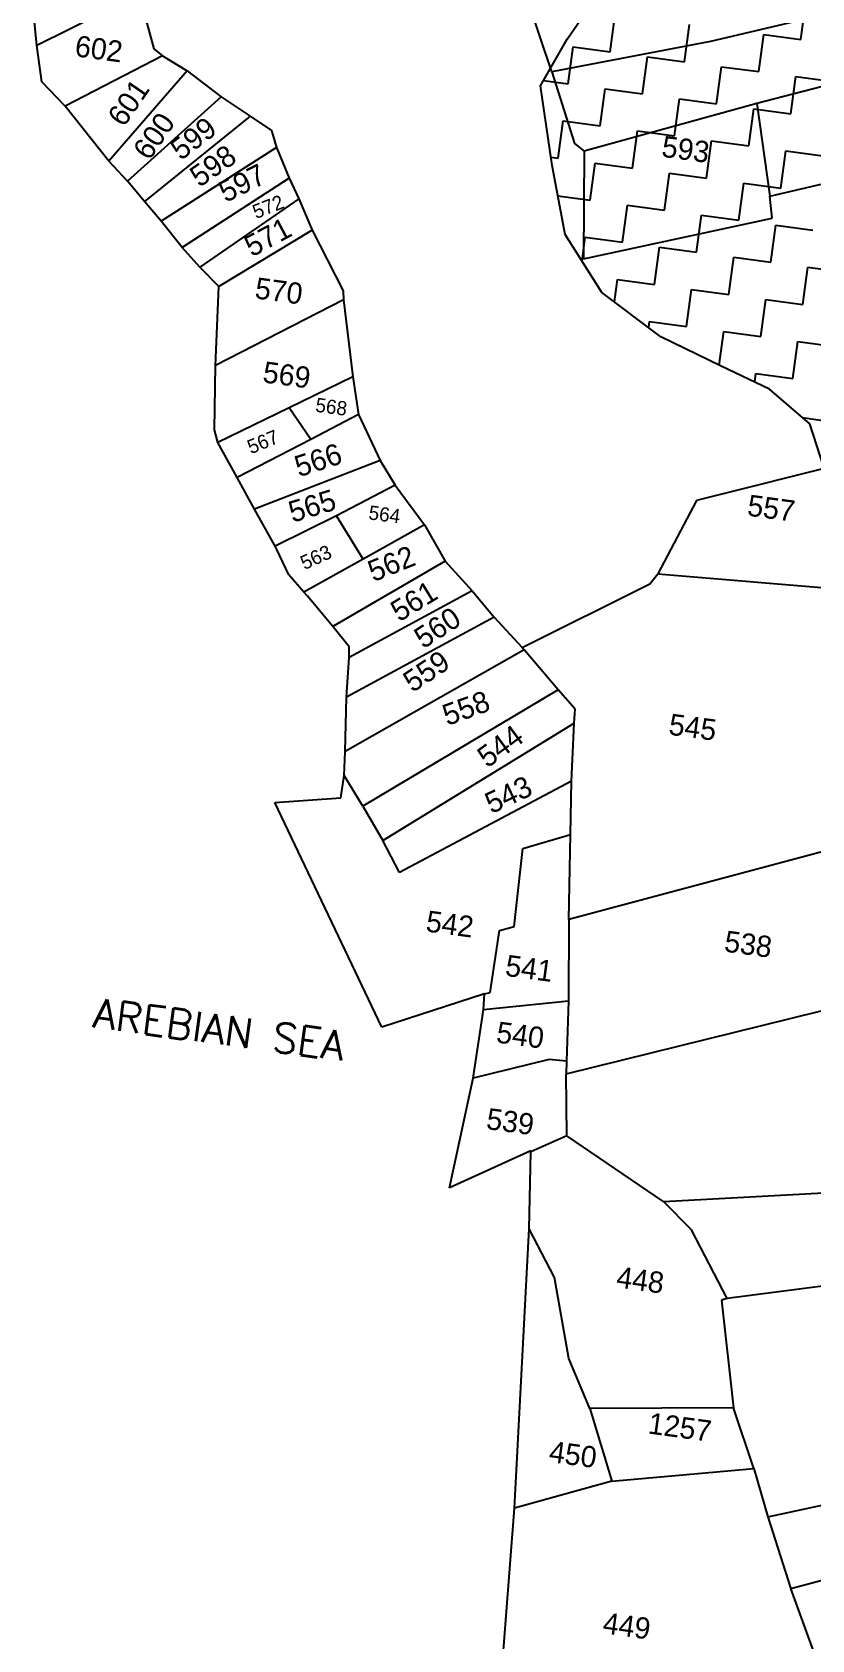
# Model space of a CAD drawing. Header units: metres. Extents: x 313073 to 315646, y 1903695 to 1906857.
# Drawn here: x 313228.5 to 313392.4, y 1904833.5 to 1905171.3 of the extents above; entities that cross this region are included whole.
import ezdxf

# ---------------------------------------------------------------- set-up
doc = ezdxf.new("R2010")
doc.units = ezdxf.units.M
for name, color, linetype in [('POLY_HATCH', 12, 'Continuous'), ('POLY_PARCEL', 6, 'Continuous'), ('POLY_WATER', 4, 'Continuous'), ('TEXT_MAPOUT', 7, 'Continuous'), ('TEXT_PARCEL', 7, 'Continuous')]:
    doc.layers.add(name, color=color, linetype=linetype)
doc.styles.get("Standard").update_dxf_attribs({"font": 'simplex.shx'})
doc.styles.add('TEXT_MAP', font='')
doc.styles.get('TEXT_MAP').set_extended_font_data('Kruti Dev 050')

msp = doc.modelspace()

# ---------------------------------------------------------------- linework, layer by layer
at = {"layer": 'POLY_HATCH'}
for p, q in [((313340.93, 1905169.87), (313347.83, 1905179.92)), ((313335.33, 1905160.07), (313340.93, 1905169.87)), ((313337.78, 1905143.34), (313335.33, 1905160.07)), ((313340.54, 1905128.86), (313337.78, 1905143.34)), ((313348.2, 1905116.64), (313340.54, 1905128.86)), ((313360.65, 1905107.34), (313348.2, 1905116.64)), ((313373.31, 1905101.14), (313360.65, 1905107.34)), ((313383.43, 1905096.33), (313373.31, 1905101.14)), ((313391.96, 1905089.02), (313383.43, 1905096.33)), ((313395.57, 1905077.77), (313391.96, 1905089.02))]:
    msp.add_line(p, q, dxfattribs=at)
at = {"layer": 'POLY_HATCH', "linetype": 'Continuous'}
for p, q in [((313390.05, 1905169.79), (313391.1, 1905177.59)), ((313350, 1905167.24), (313351.05, 1905175.04)), ((313365.6, 1905165.14), (313366.65, 1905172.94)), ((313381.2, 1905163.05), (313382.25, 1905170.84)), ((313382.25, 1905170.84), (313390.05, 1905169.79)), ((313341.15, 1905160.49), (313342.2, 1905168.29)), ((313342.2, 1905168.29), (313350, 1905167.24)), ((313356.75, 1905158.39), (313357.8, 1905166.19)), ((313357.8, 1905166.19), (313365.6, 1905165.14)), ((313372.35, 1905156.3), (313373.4, 1905164.09)), ((313373.4, 1905164.09), (313381.2, 1905163.05)), ((313335.97, 1905161.19), (313341.15, 1905160.49)), ((313387.95, 1905154.2), (313389, 1905162)), ((313389, 1905162), (313396.8, 1905160.95)), ((313347.9, 1905151.64), (313348.95, 1905159.44)), ((313348.95, 1905159.44), (313356.75, 1905158.39)), ((313363.5, 1905149.55), (313364.55, 1905157.35)), ((313364.55, 1905157.35), (313372.35, 1905156.3)), ((313379.1, 1905147.45), (313380.15, 1905155.25)), ((313380.15, 1905155.25), (313387.95, 1905154.2)), ((313339.05, 1905144.9), (313340.1, 1905152.69)), ((313340.1, 1905152.69), (313347.9, 1905151.64)), ((313354.65, 1905142.8), (313355.7, 1905150.6)), ((313355.7, 1905150.6), (313363.5, 1905149.55)), ((313370.25, 1905140.7), (313371.3, 1905148.5)), ((313371.3, 1905148.5), (313379.1, 1905147.45)), ((313337.52, 1905145.1), (313339.05, 1905144.9)), ((313345.8, 1905136.05), (313346.85, 1905143.85)), ((313346.85, 1905143.85), (313354.65, 1905142.8)), ((313385.85, 1905138.6), (313386.9, 1905146.4)), ((313386.9, 1905146.4), (313394.7, 1905145.35)), ((313361.4, 1905133.95), (313362.45, 1905141.75)), ((313362.45, 1905141.75), (313370.25, 1905140.7)), ((313338.99, 1905136.96), (313345.8, 1905136.05)), ((313377, 1905131.85), (313378.05, 1905139.65)), ((313378.05, 1905139.65), (313385.85, 1905138.6)), ((313352.55, 1905127.2), (313353.6, 1905135)), ((313353.6, 1905135), (313361.4, 1905133.95)), ((313368.15, 1905125.1), (313369.2, 1905132.9)), ((313369.2, 1905132.9), (313377, 1905131.85)), ((313383.75, 1905123), (313384.8, 1905130.8)), ((313384.8, 1905130.8), (313392.6, 1905129.75)), ((313344.08, 1905123.22), (313344.75, 1905128.25)), ((313344.75, 1905128.25), (313352.55, 1905127.2)), ((313359.3, 1905118.35), (313360.35, 1905126.15)), ((313360.35, 1905126.15), (313368.15, 1905125.1)), ((313374.9, 1905116.25), (313375.95, 1905124.05)), ((313375.95, 1905124.05), (313383.75, 1905123)), ((313390.5, 1905114.15), (313391.55, 1905121.95)), ((313391.55, 1905121.95), (313399.35, 1905120.9)), ((313350.86, 1905114.65), (313351.5, 1905119.4)), ((313351.5, 1905119.4), (313359.3, 1905118.35)), ((313366.05, 1905109.5), (313367.1, 1905117.3)), ((313367.1, 1905117.3), (313374.9, 1905116.25)), ((313381.65, 1905107.4), (313382.7, 1905115.2)), ((313382.7, 1905115.2), (313390.5, 1905114.15)), ((313358.08, 1905109.26), (313358.25, 1905110.55)), ((313358.25, 1905110.55), (313366.05, 1905109.5)), ((313372.89, 1905101.34), (313373.85, 1905108.45)), ((313373.85, 1905108.45), (313381.65, 1905107.4)), ((313388.4, 1905098.55), (313389.45, 1905106.35)), ((313389.45, 1905106.35), (313397.25, 1905105.3)), ((313380.36, 1905097.79), (313380.6, 1905099.6)), ((313380.6, 1905099.6), (313388.4, 1905098.55)), ((313390.43, 1905090.34), (313395.15, 1905089.7))]:
    msp.add_line(p, q, dxfattribs=at)
at = {"layer": 'POLY_PARCEL'}
for p, q in [((313250.98, 1905179.23), (313229.47, 1905168.52)), ((313250.98, 1905179.23), (313254.09, 1905167.81)), ((313337.7, 1905163.03), (313332.71, 1905177.99)), ((313392.23, 1905174.33), (313371.09, 1905169.41)), ((313254.09, 1905167.81), (313255.9, 1905166.4)), ((313371.09, 1905169.41), (313337.7, 1905163.03)), ((313255.9, 1905166.4), (313235.42, 1905155.77)), ((313255.9, 1905166.4), (313261.12, 1905163.22)), ((313261.12, 1905163.22), (313244.63, 1905144.22)), ((313261.12, 1905163.22), (313268.21, 1905157.74)), ((313337.7, 1905163.03), (313342.47, 1905147.97)), ((313405.2, 1905162.66), (313380.8, 1905156.39)), ((313268.21, 1905157.74), (313248.54, 1905140.02)), ((313268.21, 1905157.74), (313274.31, 1905153.69)), ((313274.31, 1905153.69), (313252.09, 1905135.76)), ((313274.31, 1905153.69), (313278.79, 1905150.67)), ((313380.8, 1905156.39), (313344.5, 1905146.37)), ((313380.8, 1905156.39), (313383.54, 1905136.88)), ((313278.79, 1905150.67), (313279.84, 1905147.12)), ((313279.84, 1905147.12), (313255.65, 1905131.62)), ((313279.84, 1905147.12), (313282.5, 1905140.65)), ((313342.47, 1905147.97), (313344.5, 1905146.37)), ((313344.5, 1905146.37), (313344.38, 1905123.73)), ((313383.54, 1905136.88), (313416.61, 1905144.68)), ((313282.5, 1905140.65), (313260.04, 1905126.12)), ((313282.5, 1905140.65), (313284.56, 1905136.32)), ((313384.04, 1905132.24), (313383.54, 1905136.88)), ((313284.56, 1905136.32), (313263.72, 1905121.96)), ((313284.56, 1905136.32), (313287.39, 1905129.76)), ((313287.39, 1905129.76), (313267.74, 1905117.87)), ((313287.39, 1905129.76), (313293.84, 1905116.96)), ((313344.38, 1905123.73), (313384.04, 1905132.24)), ((313293.84, 1905116.96), (313293.94, 1905115.07)), ((313293.94, 1905115.07), (313267.03, 1905101.33)), ((313293.94, 1905115.07), (313295.89, 1905098.93)), ((313295.89, 1905098.93), (313282.53, 1905092.38)), ((313295.89, 1905098.93), (313297.06, 1905091.01)), ((313282.53, 1905092.38), (313267.56, 1905085.13)), ((313287.06, 1905085.78), (313282.53, 1905092.38)), ((313297.06, 1905091.01), (313287.06, 1905085.78)), ((313297.06, 1905091.01), (313301.64, 1905081.34)), ((313287.06, 1905085.78), (313271.59, 1905077.76)), ((313301.64, 1905081.34), (313275.27, 1905071.12)), ((313301.64, 1905081.34), (313304.77, 1905076.16)), ((313401.91, 1905081.41), (313368.12, 1905072.96)), ((313304.77, 1905076.16), (313292.48, 1905069.7)), ((313304.77, 1905076.16), (313310.94, 1905067.81)), ((313368.12, 1905072.96), (313359.99, 1905057.54)), ((313292.48, 1905069.7), (313279.55, 1905063.37)), ((313298.06, 1905060.59), (313292.48, 1905069.7)), ((313310.94, 1905067.81), (313298.06, 1905060.59)), ((313310.94, 1905067.81), (313315.32, 1905060.16)), ((313298.06, 1905060.59), (313285.61, 1905053.67)), ((313315.32, 1905060.16), (313291.7, 1905046.48)), ((313315.32, 1905060.16), (313321.01, 1905053.93)), ((313358.29, 1905055.41), (313359.99, 1905057.54)), ((313359.99, 1905057.54), (313398.56, 1905054.29)), ((313321.01, 1905053.93), (313295.15, 1905039.92)), ((313321.01, 1905053.93), (313325.63, 1905048.43)), ((313331.52, 1905042.02), (313358.29, 1905055.41)), ((313325.63, 1905048.43), (313294.56, 1905031.6)), ((313325.63, 1905048.43), (313331.52, 1905042.02)), ((313331.52, 1905042.02), (313331.94, 1905041.56)), ((313331.94, 1905041.56), (313294.27, 1905020.17)), ((313339.07, 1905033.13), (313331.94, 1905041.56)), ((313339.07, 1905033.13), (313298.03, 1905008.7)), ((313342.62, 1905029.11), (313339.07, 1905033.13)), ((313342.41, 1905026.12), (313342.62, 1905029.11)), ((313302.19, 1905001.5), (313342.41, 1905026.12)), ((313341.85, 1905013.96), (313342.41, 1905026.12)), ((313298.03, 1905008.7), (313294.09, 1905015.17)), ((313341.85, 1905013.96), (313305.74, 1904994.76)), ((313341.65, 1905002.75), (313341.85, 1905013.96)), ((313298.03, 1905008.7), (313302.19, 1905001.5)), ((313424.75, 1905007.25), (313341.3, 1904984.89)), ((313305.74, 1904994.76), (313302.19, 1905001.5)), ((313331.6, 1904999.82), (313341.65, 1905002.75)), ((313341.3, 1904984.89), (313341.65, 1905002.75)), ((313329.78, 1904983.44), (313331.6, 1904999.82)), ((313341.3, 1904984.89), (313341.19, 1904967.75)), ((313324.78, 1904969.57), (313326.69, 1904982.58)), ((313326.69, 1904982.58), (313329.78, 1904983.44)), ((313341.19, 1904967.75), (313323.39, 1904965.88)), ((313323.55, 1904969.3), (313324.78, 1904969.57)), ((313340.71, 1904952.49), (313415.53, 1904970.92)), ((313341.19, 1904967.75), (313340.8, 1904955.09)), ((313337.18, 1904955.48), (313321.16, 1904951.52)), ((313340.8, 1904955.09), (313337.18, 1904955.48)), ((313340.8, 1904955.09), (313340.71, 1904952.49)), ((313340.88, 1904939.4), (313340.71, 1904952.49)), ((313340.88, 1904939.4), (313333.29, 1904936.09)), ((313361.27, 1904925.58), (313340.88, 1904939.4)), ((313438.39, 1904929.77), (313361.27, 1904925.58)), ((313367.09, 1904919.68), (313361.27, 1904925.58)), ((313338.31, 1904909.64), (313332.96, 1904919.92)), ((313374.56, 1904905.24), (313367.09, 1904919.68)), ((313437.62, 1904913.36), (313374.56, 1904905.24)), ((313341.28, 1904892.62), (313338.31, 1904909.64)), ((313374.56, 1904905.24), (313373.4, 1904904.92)), ((313373.4, 1904904.92), (313375.88, 1904882.28)), ((313345.72, 1904882.14), (313341.28, 1904892.62)), ((313375.88, 1904882.28), (313345.72, 1904882.14)), ((313345.72, 1904882.14), (313350.33, 1904866.85)), ((313380.14, 1904869.53), (313375.88, 1904882.28)), ((313383.13, 1904859.35), (313466.54, 1904877.6)), ((313387.92, 1904844.33), (313486.55, 1904870.62)), ((313350.33, 1904866.85), (313329.88, 1904861.21)), ((313350.33, 1904866.85), (313380.14, 1904869.53)), ((313380.14, 1904869.53), (313383.13, 1904859.35)), ((313383.13, 1904859.35), (313387.87, 1904844.46)), ((313387.87, 1904844.46), (313387.92, 1904844.33)), ((313394.39, 1904826.61), (313387.92, 1904844.33))]:
    msp.add_line(p, q, dxfattribs=at)
at = {"layer": 'POLY_WATER'}
for p, q in [((313229.47, 1905168.52), (313228.51, 1905178.63)), ((313230.53, 1905160.88), (313229.47, 1905168.52)), ((313235.42, 1905155.77), (313230.53, 1905160.88)), ((313244.63, 1905144.22), (313235.42, 1905155.77)), ((313248.54, 1905140.02), (313244.63, 1905144.22)), ((313252.09, 1905135.76), (313248.54, 1905140.02)), ((313255.65, 1905131.62), (313252.09, 1905135.76)), ((313260.04, 1905126.12), (313255.65, 1905131.62)), ((313263.72, 1905121.96), (313260.04, 1905126.12)), ((313267.74, 1905117.87), (313263.72, 1905121.96)), ((313267.03, 1905101.33), (313267.74, 1905117.87)), ((313266.85, 1905087.76), (313267.03, 1905101.33)), ((313267.56, 1905085.13), (313266.85, 1905087.76)), ((313271.59, 1905077.76), (313267.56, 1905085.13)), ((313275.27, 1905071.12), (313271.59, 1905077.76)), ((313279.55, 1905063.37), (313275.27, 1905071.12)), ((313279.94, 1905062.66), (313279.55, 1905063.37)), ((313282.44, 1905057.3), (313279.94, 1905062.66)), ((313285.61, 1905053.67), (313282.44, 1905057.3)), ((313286.35, 1905052.81), (313285.61, 1905053.67)), ((313291.7, 1905046.48), (313286.35, 1905052.81)), ((313295.16, 1905042.18), (313291.7, 1905046.48)), ((313295.15, 1905039.92), (313295.16, 1905042.18)), ((313294.56, 1905031.6), (313295.15, 1905039.92)), ((313294.27, 1905020.17), (313294.56, 1905031.6)), ((313294.09, 1905015.17), (313294.27, 1905020.17)), ((313293.35, 1905010.45), (313294.09, 1905015.17)), ((313279.53, 1905009.46), (313293.35, 1905010.45)), ((313302.03, 1904962.26), (313279.53, 1905009.46)), ((313323.55, 1904969.3), (313302.03, 1904962.26)), ((313323.39, 1904965.88), (313323.55, 1904969.3)), ((313321.16, 1904951.52), (313323.39, 1904965.88)), ((313316.19, 1904928.48), (313321.16, 1904951.52)), ((313333.29, 1904936.31), (313316.19, 1904928.48)), ((313332.96, 1904919.92), (313333.29, 1904936.09)), ((313333.29, 1904936.09), (313333.29, 1904936.31)), ((313329.88, 1904861.21), (313332.96, 1904919.92)), ((313325.89, 1904809.61), (313329.88, 1904861.21))]:
    msp.add_line(p, q, dxfattribs=at)

# ---------------------------------------------------------------- texts
at = {"layer": 'TEXT_MAPOUT'}
msp.add_text('AREBIAN SEA', height=6.1966, rotation=352.335, dxfattribs=at).set_placement((313241.05, 1904962.29))
at = {"layer": 'TEXT_PARCEL', "style": 'TEXT_MAP'}
for s, height, rotation, p in [('602', 4.462, 352.335, (313237.31, 1905166.3)), ('601', 4.462, 55.4555, (313247.77, 1905151.21)), ('600', 4.462, 55.4555, (313253.11, 1905144.17)), ('599', 4.462, 37.3132, (313259.76, 1905144.24)), ('598', 4.462, 34.7685, (313263.67, 1905138.61)), ('593', 4.462, 352.335, (313360.63, 1905145.19)), ('597', 4.462, 26.3919, (313269.17, 1905135.45)), ('572', 2.974, 21.5681, (313275.56, 1905132.06)), ('571', 4.462, 28.1519, (313274.68, 1905124)), ('570', 4.462, 352.335, (313275.14, 1905115.43)), ('569', 4.462, 352.335, (313276.8, 1905097.78)), ('568', 2.974, 352.335, (313287.91, 1905091.61)), ('567', 2.974, 22.3876, (313274.5, 1905082.63)), ('566', 4.462, 17.9602, (313284.56, 1905077.79)), ('565', 4.462, 16.7625, (313283.22, 1905068.25)), ('557', 4.462, 352.335, (313378.62, 1905069.78)), ('564', 2.974, 352.335, (313299.08, 1905068.99)), ('563', 2.974, 24.4707, (313285.74, 1905058.28)), ('562', 4.462, 21.9085, (313300.21, 1905055.76)), ('561', 4.462, 31.4075, (313305.64, 1905047.31)), ('560', 4.462, 32.9147, (313310.69, 1905041.65)), ('559', 4.462, 33.737, (313308.43, 1905032.46)), ('558', 4.462, 19.9144, (313315.76, 1905025.54)), ('544', 4.462, 36.1898, (313324.18, 1905016.6)), ('545', 4.462, 352.335, (313362.11, 1905023.76)), ('543', 4.462, 25.0504, (313325.02, 1905007.01)), ('542', 4.462, 352.335, (313311.08, 1904982.39)), ('538', 4.462, 352.335, (313373.78, 1904978.17)), ('541', 4.462, 352.335, (313327.76, 1904973.08)), ('540', 4.462, 352.335, (313325.87, 1904959.06)), ('539', 4.462, 352.335, (313323.77, 1904940.88)), ('448', 4.462, 352.335, (313351.1, 1904907.6)), ('1257', 4.462, 352.335, (313357.77, 1904876.9)), ('450', 4.462, 352.335, (313336.95, 1904870.93)), ('449', 4.462, 352.335, (313348.25, 1904834.91))]:
    msp.add_text(s, height=height, rotation=rotation, dxfattribs=at).set_placement(p)

doc.saveas('drawing.dxf')
